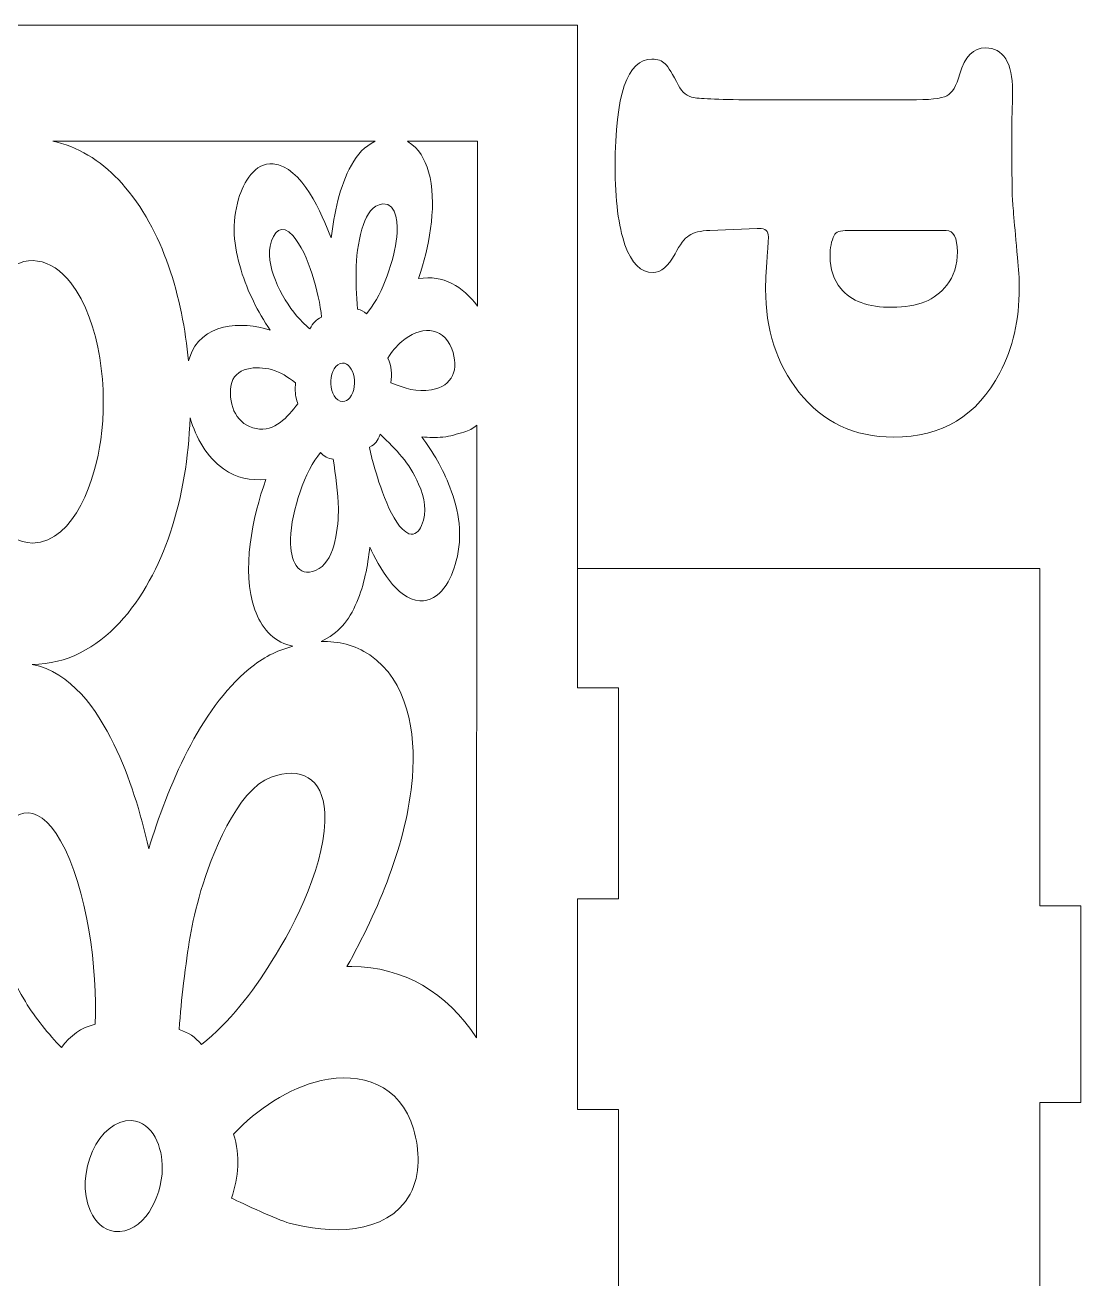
# Model space of a CAD drawing. Header units: centimetres. Extents: x -59 to 59, y -29 to 29.
# Drawn here: x 53 to 59.43, y -22.99 to -15.35 of the extents above; entities that cross this region are included whole.
import ezdxf

# ---------------------------------------------------------------- set-up
doc = ezdxf.new("R2010")
doc.units = ezdxf.units.CM
doc.header["$MEASUREMENT"] = 0
doc.layers.add('Camada 1', color=7, linetype='Continuous')

msp = doc.modelspace()

# ---------------------------------------------------------------- linework, layer by layer
at = {"layer": 'Camada 1', "color": 250, "lineweight": 9}
for points, knots in [([(56.365, -26.42502), (56.365, -26.42502), (56.365, -25.81689), (56.365, -25.81689), (56.365, -25.81689), (56.365, -25.81689), (56.61497, -25.81689), (56.61497, -25.81689), (56.61497, -25.81689), (56.61497, -25.81689), (56.61497, -24.53133), (56.61497, -24.53133), (56.61497, -24.53133), (56.61497, -24.53133), (56.365, -24.53133), (56.365, -24.53133), (56.365, -24.53133), (56.365, -24.53133), (56.365, -23.24575), (56.365, -23.24575), (56.365, -23.24575), (56.365, -23.24575), (56.61497, -23.24575), (56.61497, -23.24575), (56.61497, -23.24575), (56.61497, -23.24575), (56.61497, -21.95968), (56.61497, -21.95968), (56.61497, -21.95968), (56.61497, -21.95968), (56.365, -21.95968), (56.365, -21.95968), (56.365, -21.95968), (56.365, -21.95968), (56.365, -20.6741), (56.365, -20.6741), (56.365, -20.6741), (56.365, -20.6741), (56.61497, -20.6741), (56.61497, -20.6741), (56.61497, -20.6741), (56.61497, -20.6741), (56.61497, -19.38802), (56.61497, -19.38802), (56.61497, -19.38802), (56.61497, -19.38802), (56.365, -19.38802), (56.365, -19.38802), (56.365, -19.38802), (56.365, -19.38802), (56.365, -15.34581), (56.365, -15.34581), (56.365, -15.34581), (56.365, -15.34581), (34.00492, -15.34581), (34.00492, -15.34581), (34.00492, -15.34581), (34.00492, -15.34581), (34.00492, -19.38802), (34.00492, -19.38802), (34.00492, -19.38802), (34.00492, -19.38802), (33.75495, -19.38802), (33.75495, -19.38802), (33.75495, -19.38802), (33.75495, -19.38802), (33.75495, -20.6741), (33.75495, -20.6741), (33.75495, -20.6741), (33.75495, -20.6741), (34.00492, -20.6741), (34.00492, -20.6741), (34.00492, -20.6741), (34.00492, -20.6741), (34.00492, -21.95968), (34.00492, -21.95968), (34.00492, -21.95968), (34.00492, -21.95968), (33.75495, -21.95968), (33.75495, -21.95968), (33.75495, -21.95968), (33.75495, -21.95968), (33.75495, -23.24575), (33.75495, -23.24575), (33.75495, -23.24575), (33.75495, -23.24575), (34.00492, -23.24575), (34.00492, -23.24575), (34.00492, -23.24575), (34.00492, -23.24575), (34.00492, -24.53133), (34.00492, -24.53133), (34.00492, -24.53133), (34.00492, -24.53133), (33.75495, -24.53133), (33.75495, -24.53133), (33.75495, -24.53133), (33.75495, -24.53133), (33.75495, -25.81689), (33.75495, -25.81689), (33.75495, -25.81689), (33.75495, -25.81689), (34.00492, -25.81689), (34.00492, -25.81689), (34.00492, -25.81689), (34.00492, -25.81689), (34.00492, -26.42502), (34.00492, -26.42502)], [0, 0, 0, 0, 0.0357143, 0.0357143, 0.0357143, 0.0357143, 0.0714286, 0.0714286, 0.0714286, 0.0714286, 0.1071429, 0.1071429, 0.1071429, 0.1071429, 0.1428571, 0.1428571, 0.1428571, 0.1428571, 0.1785714, 0.1785714, 0.1785714, 0.1785714, 0.2142857, 0.2142857, 0.2142857, 0.2142857, 0.25, 0.25, 0.25, 0.25, 0.2857143, 0.2857143, 0.2857143, 0.2857143, 0.3214286, 0.3214286, 0.3214286, 0.3214286, 0.3571429, 0.3571429, 0.3571429, 0.3571429, 0.3928571, 0.3928571, 0.3928571, 0.3928571, 0.4285714, 0.4285714, 0.4285714, 0.4285714, 0.4642857, 0.4642857, 0.4642857, 0.4642857, 0.5, 0.5, 0.5, 0.5, 0.5357143, 0.5357143, 0.5357143, 0.5357143, 0.5714286, 0.5714286, 0.5714286, 0.5714286, 0.6071429, 0.6071429, 0.6071429, 0.6071429, 0.6428571, 0.6428571, 0.6428571, 0.6428571, 0.6785714, 0.6785714, 0.6785714, 0.6785714, 0.7142857, 0.7142857, 0.7142857, 0.7142857, 0.75, 0.75, 0.75, 0.75, 0.7857143, 0.7857143, 0.7857143, 0.7857143, 0.8214286, 0.8214286, 0.8214286, 0.8214286, 0.8571429, 0.8571429, 0.8571429, 0.8571429, 0.8928571, 0.8928571, 0.8928571, 0.8928571, 0.9285714, 0.9285714, 0.9285714, 0.9285714, 1, 1, 1, 1]), ([(57.46098, -15.80215), (57.46098, -15.80215), (58.38878, -15.80215), (58.38878, -15.80215), (58.38878, -15.80215), (58.50858, -15.80215), (58.58504, -15.79433), (58.61696, -15.77746), (58.61696, -15.77746), (58.64947, -15.76121), (58.67596, -15.71666), (58.69583, -15.6438), (58.69583, -15.6438), (58.72593, -15.53785), (58.77892, -15.48486), (58.85417, -15.48486), (58.85417, -15.48486), (58.90716, -15.48486), (58.94809, -15.50714), (58.97639, -15.55169), (58.97639, -15.55169), (59.00408, -15.59684), (59.01853, -15.66127), (59.01853, -15.74616), (59.01853, -15.74616), (59.01853, -15.77446), (59.01673, -15.84429), (59.01311, -15.95568), (59.01311, -15.95568), (59.01311, -15.95568), (59.01311, -16.06165), (59.01311, -16.06165), (59.01311, -16.06165), (59.01432, -16.25672), (59.01553, -16.37111), (59.01734, -16.40483), (59.01734, -16.40483), (59.01914, -16.43854), (59.02937, -16.55775), (59.04864, -16.76365), (59.04864, -16.76365), (59.05527, -16.83169), (59.05888, -16.89431), (59.05888, -16.9509), (59.05888, -16.9509), (59.05888, -17.14357), (59.01974, -17.31516), (58.94087, -17.46567), (58.94087, -17.46567), (58.80421, -17.72817), (58.58806, -17.85883), (58.29184, -17.85883), (58.29184, -17.85883), (58.05161, -17.85883), (57.85956, -17.76731), (57.71506, -17.58367), (57.71506, -17.58367), (57.5796, -17.41089), (57.51215, -17.20197), (57.51215, -16.95572), (57.51215, -16.95572), (57.51215, -16.8937), (57.51638, -16.81724), (57.5242, -16.72693), (57.5242, -16.72693), (57.52781, -16.67876), (57.52962, -16.64867), (57.52962, -16.63662), (57.52962, -16.63662), (57.52962, -16.6029), (57.51035, -16.58545), (57.47122, -16.58545), (57.47122, -16.58545), (57.47122, -16.58545), (57.46098, -16.58545), (57.46098, -16.58545), (57.46098, -16.58545), (57.46098, -16.58545), (57.17139, -16.59809), (57.17139, -16.59809), (57.17139, -16.59809), (57.1154, -16.6005), (57.07324, -16.61074), (57.04555, -16.6288), (57.04555, -16.6288), (57.01786, -16.64686), (56.98956, -16.68418), (56.96006, -16.74078), (56.96006, -16.74078), (56.91912, -16.81724), (56.87396, -16.85517), (56.82579, -16.85517), (56.82579, -16.85517), (56.75174, -16.85517), (56.69455, -16.79918), (56.65482, -16.68599), (56.65482, -16.68599), (56.61508, -16.5734), (56.5946, -16.41325), (56.5946, -16.20615), (56.5946, -16.20615), (56.5946, -15.77145), (56.66927, -15.55349), (56.81918, -15.55349), (56.81918, -15.55349), (56.8541, -15.55349), (56.88119, -15.56314), (56.89985, -15.58179), (56.89985, -15.58179), (56.91852, -15.60107), (56.94562, -15.64501), (56.98113, -15.71425), (56.98113, -15.71425), (57.00341, -15.7564), (57.03472, -15.78108), (57.07445, -15.7883), (57.07445, -15.7883), (57.11479, -15.79552), (57.24364, -15.80035), (57.46098, -15.80215)], [0, 0, 0, 0, 0.0322581, 0.0322581, 0.0322581, 0.0322581, 0.0645161, 0.0645161, 0.0645161, 0.0645161, 0.0967742, 0.0967742, 0.0967742, 0.0967742, 0.1290323, 0.1290323, 0.1290323, 0.1290323, 0.1612903, 0.1612903, 0.1612903, 0.1612903, 0.1935484, 0.1935484, 0.1935484, 0.1935484, 0.2258065, 0.2258065, 0.2258065, 0.2258065, 0.2580645, 0.2580645, 0.2580645, 0.2580645, 0.2903226, 0.2903226, 0.2903226, 0.2903226, 0.3225806, 0.3225806, 0.3225806, 0.3225806, 0.3548387, 0.3548387, 0.3548387, 0.3548387, 0.3870968, 0.3870968, 0.3870968, 0.3870968, 0.4193548, 0.4193548, 0.4193548, 0.4193548, 0.4516129, 0.4516129, 0.4516129, 0.4516129, 0.483871, 0.483871, 0.483871, 0.483871, 0.516129, 0.516129, 0.516129, 0.516129, 0.5483871, 0.5483871, 0.5483871, 0.5483871, 0.5806452, 0.5806452, 0.5806452, 0.5806452, 0.6129032, 0.6129032, 0.6129032, 0.6129032, 0.6451613, 0.6451613, 0.6451613, 0.6451613, 0.6774194, 0.6774194, 0.6774194, 0.6774194, 0.7096774, 0.7096774, 0.7096774, 0.7096774, 0.7419355, 0.7419355, 0.7419355, 0.7419355, 0.7741935, 0.7741935, 0.7741935, 0.7741935, 0.8064516, 0.8064516, 0.8064516, 0.8064516, 0.8387097, 0.8387097, 0.8387097, 0.8387097, 0.8709677, 0.8709677, 0.8709677, 0.8709677, 0.9032258, 0.9032258, 0.9032258, 0.9032258, 0.9354839, 0.9354839, 0.9354839, 0.9354839, 1, 1, 1, 1]), ([(58.61275, -16.59809), (58.61275, -16.59809), (58.01309, -16.59809), (58.01309, -16.59809), (58.01309, -16.59809), (57.96732, -16.59809), (57.93963, -16.60772), (57.93, -16.62819), (57.93, -16.62819), (57.91374, -16.66191), (57.90531, -16.70466), (57.90531, -16.75643), (57.90531, -16.75643), (57.90531, -16.8341), (57.92698, -16.89973), (57.97093, -16.95271), (57.97093, -16.95271), (58.03295, -17.02917), (58.13771, -17.0671), (58.28461, -17.0671), (58.28461, -17.0671), (58.43754, -17.0671), (58.54832, -17.02255), (58.61636, -16.93284), (58.61636, -16.93284), (58.65971, -16.87685), (58.68138, -16.80821), (58.68138, -16.72874), (58.68138, -16.72874), (58.68138, -16.64144), (58.6585, -16.59809), (58.61275, -16.59809)], [0, 0, 0, 0, 0.1111111, 0.1111111, 0.1111111, 0.1111111, 0.2222222, 0.2222222, 0.2222222, 0.2222222, 0.3333333, 0.3333333, 0.3333333, 0.3333333, 0.4444444, 0.4444444, 0.4444444, 0.4444444, 0.5555556, 0.5555556, 0.5555556, 0.5555556, 0.6666667, 0.6666667, 0.6666667, 0.6666667, 0.7777778, 0.7777778, 0.7777778, 0.7777778, 1, 1, 1, 1]), ([(58.52673, -26.42502), (58.52673, -26.42502), (59.18497, -26.42502), (59.18497, -26.42502), (59.18497, -26.42502), (59.18497, -26.42502), (59.18497, -21.91689), (59.18497, -21.91689), (59.18497, -21.91689), (59.18497, -21.91689), (59.43494, -21.91689), (59.43494, -21.91689), (59.43494, -21.91689), (59.43494, -21.91689), (59.43494, -20.71688), (59.43494, -20.71688), (59.43494, -20.71688), (59.43494, -20.71688), (59.18497, -20.71688), (59.18497, -20.71688), (59.18497, -20.71688), (59.18497, -20.71688), (59.18497, -18.65997), (59.18497, -18.65997)], [0, 0, 0, 0, 0.1428571, 0.1428571, 0.1428571, 0.1428571, 0.2857143, 0.2857143, 0.2857143, 0.2857143, 0.4285714, 0.4285714, 0.4285714, 0.4285714, 0.5714286, 0.5714286, 0.5714286, 0.5714286, 0.7142857, 0.7142857, 0.7142857, 0.7142857, 1, 1, 1, 1])]:
    msp.add_open_spline(points, degree=3, knots=knots, dxfattribs=at)
at = {"layer": 'Camada 1', "color": 1, "lineweight": 9}
for points, knots in [([(53.99356, -17.39423), (53.95636, -17.00694), (53.84152, -16.59698), (53.58583, -16.31026), (53.58583, -16.31026), (53.47932, -16.19082), (53.34247, -16.09735), (53.19162, -16.06022), (53.19162, -16.06022), (53.19162, -16.06022), (53.1663, -16.05453), (53.1663, -16.05453), (53.1663, -16.05453), (53.1663, -16.05453), (55.13192, -16.05453), (55.13192, -16.05453), (55.13192, -16.05453), (55.06404, -16.08763), (55.0261, -16.13079), (54.98665, -16.20004), (54.98665, -16.20004), (54.91538, -16.32514), (54.88078, -16.4998), (54.86272, -16.64381), (54.86272, -16.64381), (54.80864, -16.50029), (54.68307, -16.20623), (54.50972, -16.19208), (54.50972, -16.19208), (54.39677, -16.18286), (54.32868, -16.30393), (54.2991, -16.40467), (54.2991, -16.40467), (54.25499, -16.55491), (54.26758, -16.6912), (54.31343, -16.84015), (54.31343, -16.84015), (54.35478, -16.97453), (54.41554, -17.09137), (54.49044, -17.20655), (54.49044, -17.20655), (54.319, -17.15011), (54.06819, -17.15902), (53.99858, -17.37692), (53.99858, -17.37692), (53.99858, -17.37692), (53.99356, -17.39423), (53.99356, -17.39423)], [0, 0, 0, 0, 0.0769231, 0.0769231, 0.0769231, 0.0769231, 0.1538462, 0.1538462, 0.1538462, 0.1538462, 0.2307692, 0.2307692, 0.2307692, 0.2307692, 0.3076923, 0.3076923, 0.3076923, 0.3076923, 0.3846154, 0.3846154, 0.3846154, 0.3846154, 0.4615385, 0.4615385, 0.4615385, 0.4615385, 0.5384615, 0.5384615, 0.5384615, 0.5384615, 0.6153846, 0.6153846, 0.6153846, 0.6153846, 0.6923077, 0.6923077, 0.6923077, 0.6923077, 0.7692308, 0.7692308, 0.7692308, 0.7692308, 0.8461538, 0.8461538, 0.8461538, 0.8461538, 1, 1, 1, 1]), ([(55.33249, -16.05692), (55.39805, -16.09913), (55.4346, -16.16236), (55.45702, -16.24046), (55.45702, -16.24046), (55.51014, -16.42542), (55.46564, -16.66964), (55.40999, -16.84828), (55.40999, -16.84828), (55.40999, -16.84828), (55.39611, -16.89153), (55.39611, -16.89153), (55.39611, -16.89153), (55.54933, -16.86913), (55.66283, -16.93658), (55.75646, -17.06057), (55.75646, -17.06057), (55.75646, -17.06057), (55.75646, -16.05453), (55.75646, -16.05453), (55.75646, -16.05453), (55.75646, -16.05453), (55.32859, -16.05453), (55.32859, -16.05453), (55.32859, -16.05453), (55.32859, -16.05453), (55.33249, -16.05692), (55.33249, -16.05692)], [0, 0, 0, 0, 0.125, 0.125, 0.125, 0.125, 0.25, 0.25, 0.25, 0.25, 0.375, 0.375, 0.375, 0.375, 0.5, 0.5, 0.5, 0.5, 0.625, 0.625, 0.625, 0.625, 0.75, 0.75, 0.75, 0.75, 1, 1, 1, 1]), ([(55.0243, -17.07804), (55.01019, -16.91287), (55.00417, -16.71886), (55.06082, -16.56136), (55.06082, -16.56136), (55.08203, -16.5024), (55.1141, -16.44184), (55.17897, -16.43662), (55.17897, -16.43662), (55.26939, -16.42934), (55.26969, -16.57335), (55.26348, -16.63724), (55.26348, -16.63724), (55.25005, -16.77538), (55.17728, -16.98187), (55.09316, -17.08798), (55.09316, -17.08798), (55.09316, -17.08798), (55.07768, -17.10647), (55.07768, -17.10647), (55.07768, -17.10647), (55.06138, -17.09133), (55.04576, -17.08183), (55.0243, -17.07804)], [0, 0, 0, 0, 0.1428571, 0.1428571, 0.1428571, 0.1428571, 0.2857143, 0.2857143, 0.2857143, 0.2857143, 0.4285714, 0.4285714, 0.4285714, 0.4285714, 0.5714286, 0.5714286, 0.5714286, 0.5714286, 0.7142857, 0.7142857, 0.7142857, 0.7142857, 1, 1, 1, 1]), ([(54.73336, -17.19879), (54.752, -17.1626), (54.76909, -17.14169), (54.8051, -17.12636), (54.8051, -17.12636), (54.78845, -16.98323), (54.72612, -16.73755), (54.63064, -16.63121), (54.63064, -16.63121), (54.55989, -16.55241), (54.51058, -16.60167), (54.49176, -16.69417), (54.49176, -16.69417), (54.4631, -16.83491), (54.58004, -17.04263), (54.66947, -17.13767), (54.66947, -17.13767), (54.69072, -17.16026), (54.71059, -17.17824), (54.73336, -17.19879)], [0, 0, 0, 0, 0.1666667, 0.1666667, 0.1666667, 0.1666667, 0.3333333, 0.3333333, 0.3333333, 0.3333333, 0.5, 0.5, 0.5, 0.5, 0.6666667, 0.6666667, 0.6666667, 0.6666667, 1, 1, 1, 1]), ([(53.04286, -18.50448), (52.95563, -18.50115), (52.89002, -18.46062), (52.8299, -18.3923), (52.8299, -18.3923), (52.53387, -18.05589), (52.53817, -17.18345), (52.85301, -16.87011), (52.85301, -16.87011), (52.99386, -16.72992), (53.15816, -16.76671), (53.27548, -16.91826), (53.27548, -16.91826), (53.46146, -17.15853), (53.50044, -17.57707), (53.4582, -17.87567), (53.4582, -17.87567), (53.4256, -18.10621), (53.30455, -18.49725), (53.04286, -18.50448)], [0, 0, 0, 0, 0.1666667, 0.1666667, 0.1666667, 0.1666667, 0.3333333, 0.3333333, 0.3333333, 0.3333333, 0.5, 0.5, 0.5, 0.5, 0.6666667, 0.6666667, 0.6666667, 0.6666667, 1, 1, 1, 1]), ([(55.22663, -17.52821), (55.31627, -17.55983), (55.38047, -17.58732), (55.47556, -17.57023), (55.47556, -17.57023), (55.6028, -17.54737), (55.64722, -17.44529), (55.59804, -17.31969), (55.59804, -17.31969), (55.54099, -17.17402), (55.40058, -17.18434), (55.29503, -17.27504), (55.29503, -17.27504), (55.25953, -17.30554), (55.23442, -17.33657), (55.2085, -17.37632), (55.2085, -17.37632), (55.23131, -17.42798), (55.23499, -17.47196), (55.22663, -17.52821)], [0, 0, 0, 0, 0.1666667, 0.1666667, 0.1666667, 0.1666667, 0.3333333, 0.3333333, 0.3333333, 0.3333333, 0.5, 0.5, 0.5, 0.5, 0.6666667, 0.6666667, 0.6666667, 0.6666667, 1, 1, 1, 1]), ([(54.66086, -17.65514), (54.65065, -17.63968), (54.64376, -17.58982), (54.64351, -17.56796), (54.64351, -17.56796), (54.64351, -17.56796), (54.64603, -17.52687), (54.64603, -17.52687), (54.64603, -17.52687), (54.59073, -17.49004), (54.56674, -17.46478), (54.49916, -17.44716), (54.49916, -17.44716), (54.41145, -17.4243), (54.27058, -17.42698), (54.25229, -17.5478), (54.25229, -17.5478), (54.23365, -17.67096), (54.29297, -17.78533), (54.40582, -17.80692), (54.40582, -17.80692), (54.52161, -17.82909), (54.59488, -17.73631), (54.66086, -17.65514)], [0, 0, 0, 0, 0.1428571, 0.1428571, 0.1428571, 0.1428571, 0.2857143, 0.2857143, 0.2857143, 0.2857143, 0.4285714, 0.4285714, 0.4285714, 0.4285714, 0.5714286, 0.5714286, 0.5714286, 0.5714286, 0.7142857, 0.7142857, 0.7142857, 0.7142857, 1, 1, 1, 1]), ([(54.93349, -17.64224), (54.84311, -17.63574), (54.83859, -17.43886), (54.91784, -17.41042), (54.91784, -17.41042), (54.99192, -17.38385), (55.03904, -17.54114), (54.97678, -17.61876), (54.97678, -17.61876), (54.96489, -17.63357), (54.95129, -17.64114), (54.93349, -17.64224)], [0, 0, 0, 0, 0.25, 0.25, 0.25, 0.25, 0.5, 0.5, 0.5, 0.5, 1, 1, 1, 1]), ([(54.63037, -19.13272), (54.52347, -19.16439), (54.45154, -19.19975), (54.36195, -19.27323), (54.36195, -19.27323), (54.06247, -19.51881), (53.86592, -19.99374), (53.75144, -20.36872), (53.75144, -20.36872), (53.69933, -20.14728), (53.63774, -19.93471), (53.53857, -19.7318), (53.53857, -19.7318), (53.43333, -19.5165), (53.276, -19.29151), (53.04044, -19.24474), (53.04044, -19.24474), (53.46712, -19.24264), (53.74955, -18.83963), (53.88113, -18.44394), (53.88113, -18.44394), (53.95912, -18.20944), (53.992, -17.98861), (54.00298, -17.74039), (54.00298, -17.74039), (54.04018, -17.86558), (54.10344, -17.98031), (54.20764, -18.05285), (54.20764, -18.05285), (54.28881, -18.10937), (54.3704, -18.1244), (54.46454, -18.11707), (54.46454, -18.11707), (54.38431, -18.3466), (54.31297, -18.67263), (54.39825, -18.91117), (54.39825, -18.91117), (54.4358, -19.01619), (54.507, -19.10439), (54.61247, -19.12914), (54.61247, -19.12914), (54.61247, -19.12914), (54.63037, -19.13272), (54.63037, -19.13272)], [0, 0, 0, 0, 0.0833333, 0.0833333, 0.0833333, 0.0833333, 0.1666667, 0.1666667, 0.1666667, 0.1666667, 0.25, 0.25, 0.25, 0.25, 0.3333333, 0.3333333, 0.3333333, 0.3333333, 0.4166667, 0.4166667, 0.4166667, 0.4166667, 0.5, 0.5, 0.5, 0.5, 0.5833333, 0.5833333, 0.5833333, 0.5833333, 0.6666667, 0.6666667, 0.6666667, 0.6666667, 0.75, 0.75, 0.75, 0.75, 0.8333333, 0.8333333, 0.8333333, 0.8333333, 1, 1, 1, 1]), ([(55.75042, -17.78528), (55.75042, -17.78528), (55.75031, -21.52269), (55.75031, -21.52269), (55.75031, -21.52269), (55.56878, -21.24584), (55.30462, -21.08815), (54.98829, -21.08765), (54.98829, -21.08765), (54.98829, -21.08765), (54.95968, -21.08805), (54.95968, -21.08805), (54.95968, -21.08805), (55.1485, -20.74707), (55.32628, -20.33432), (55.35836, -19.93349), (55.35836, -19.93349), (55.38016, -19.66105), (55.3292, -19.34301), (55.09822, -19.18699), (55.09822, -19.18699), (55.00531, -19.12424), (54.90925, -19.10422), (54.80129, -19.10541), (54.80129, -19.10541), (54.90908, -19.05481), (54.97034, -18.98073), (55.0196, -18.86534), (55.0196, -18.86534), (55.06476, -18.75956), (55.08626, -18.64408), (55.09903, -18.52908), (55.09903, -18.52908), (55.1542, -18.64699), (55.26066, -18.84709), (55.40345, -18.85645), (55.40345, -18.85645), (55.52751, -18.86458), (55.59729, -18.72529), (55.62606, -18.61389), (55.62606, -18.61389), (55.66655, -18.45707), (55.64394, -18.31285), (55.587, -18.16382), (55.587, -18.16382), (55.5438, -18.05077), (55.48582, -17.95158), (55.41519, -17.85637), (55.41519, -17.85637), (55.46243, -17.86208), (55.49661, -17.86275), (55.54492, -17.85811), (55.54492, -17.85811), (55.58965, -17.85381), (55.62986, -17.8401), (55.673, -17.82772), (55.673, -17.82772), (55.7044, -17.81871), (55.72623, -17.80949), (55.75042, -17.78528)], [0, 0, 0, 0, 0.0625, 0.0625, 0.0625, 0.0625, 0.125, 0.125, 0.125, 0.125, 0.1875, 0.1875, 0.1875, 0.1875, 0.25, 0.25, 0.25, 0.25, 0.3125, 0.3125, 0.3125, 0.3125, 0.375, 0.375, 0.375, 0.375, 0.4375, 0.4375, 0.4375, 0.4375, 0.5, 0.5, 0.5, 0.5, 0.5625, 0.5625, 0.5625, 0.5625, 0.625, 0.625, 0.625, 0.625, 0.6875, 0.6875, 0.6875, 0.6875, 0.75, 0.75, 0.75, 0.75, 0.8125, 0.8125, 0.8125, 0.8125, 0.875, 0.875, 0.875, 0.875, 1, 1, 1, 1]), ([(55.33717, -18.4478), (55.23032, -18.40134), (55.15403, -18.13294), (55.12353, -18.03062), (55.12353, -18.03062), (55.11135, -17.98974), (55.10369, -17.9608), (55.09684, -17.91909), (55.09684, -17.91909), (55.13607, -17.9014), (55.14287, -17.88491), (55.16258, -17.84079), (55.16258, -17.84079), (55.26264, -17.94132), (55.3378, -18.00705), (55.39662, -18.14557), (55.39662, -18.14557), (55.43197, -18.22881), (55.4503, -18.31156), (55.41414, -18.39813), (55.41414, -18.39813), (55.39873, -18.43501), (55.37555, -18.45912), (55.33717, -18.4478)], [0, 0, 0, 0, 0.1428571, 0.1428571, 0.1428571, 0.1428571, 0.2857143, 0.2857143, 0.2857143, 0.2857143, 0.4285714, 0.4285714, 0.4285714, 0.4285714, 0.5714286, 0.5714286, 0.5714286, 0.5714286, 0.7142857, 0.7142857, 0.7142857, 0.7142857, 1, 1, 1, 1]), ([(54.87585, -17.99232), (54.88864, -18.08651), (54.90688, -18.19944), (54.90709, -18.29392), (54.90709, -18.29392), (54.90733, -18.39855), (54.88918, -18.60239), (54.78999, -18.6606), (54.78999, -18.6606), (54.67191, -18.72989), (54.61998, -18.62581), (54.61597, -18.5111), (54.61597, -18.5111), (54.61019, -18.34565), (54.6882, -18.09991), (54.78154, -17.97408), (54.78154, -17.97408), (54.78154, -17.97408), (54.7989, -17.95192), (54.7989, -17.95192), (54.7989, -17.95192), (54.81943, -17.97555), (54.84499, -17.99266), (54.87585, -17.99232)], [0, 0, 0, 0, 0.1428571, 0.1428571, 0.1428571, 0.1428571, 0.2857143, 0.2857143, 0.2857143, 0.2857143, 0.4285714, 0.4285714, 0.4285714, 0.4285714, 0.5714286, 0.5714286, 0.5714286, 0.5714286, 0.7142857, 0.7142857, 0.7142857, 0.7142857, 1, 1, 1, 1]), ([(53.93643, -21.47207), (53.94357, -21.37253), (53.95017, -21.28688), (53.96324, -21.18814), (53.96324, -21.18814), (53.99319, -20.9618), (54.00394, -20.84472), (54.06922, -20.62447), (54.06922, -20.62447), (54.13045, -20.41799), (54.28618, -20.0101), (54.49709, -19.93236), (54.49709, -19.93236), (54.67616, -19.86635), (54.81256, -19.93567), (54.82387, -20.14847), (54.82387, -20.14847), (54.83931, -20.4391), (54.64719, -20.82549), (54.5003, -21.05752), (54.5003, -21.05752), (54.38206, -21.24426), (54.24381, -21.42896), (54.07262, -21.56244), (54.07262, -21.56244), (54.03287, -21.51763), (53.9927, -21.4883), (53.93643, -21.47207)], [0, 0, 0, 0, 0.125, 0.125, 0.125, 0.125, 0.25, 0.25, 0.25, 0.25, 0.375, 0.375, 0.375, 0.375, 0.5, 0.5, 0.5, 0.5, 0.625, 0.625, 0.625, 0.625, 0.75, 0.75, 0.75, 0.75, 1, 1, 1, 1]), ([(53.21838, -21.58143), (53.27463, -21.50726), (53.33647, -21.45851), (53.42469, -21.43967), (53.42469, -21.43967), (53.439, -21.10928), (53.3763, -20.60661), (53.21358, -20.32033), (53.21358, -20.32033), (53.06662, -20.06177), (52.90024, -20.11121), (52.79918, -20.37561), (52.79918, -20.37561), (52.69633, -20.64471), (52.86247, -21.0763), (52.9988, -21.3015), (52.9988, -21.3015), (53.05867, -21.40039), (53.14011, -21.49953), (53.21838, -21.58143)], [0, 0, 0, 0, 0.1666667, 0.1666667, 0.1666667, 0.1666667, 0.3333333, 0.3333333, 0.3333333, 0.3333333, 0.5, 0.5, 0.5, 0.5, 0.6666667, 0.6666667, 0.6666667, 0.6666667, 1, 1, 1, 1]), ([(54.25446, -22.49905), (54.33038, -22.53555), (54.53278, -22.63128), (54.60769, -22.65212), (54.60769, -22.65212), (54.83747, -22.71607), (55.2058, -22.73316), (55.34472, -22.47475), (55.34472, -22.47475), (55.40977, -22.35376), (55.40231, -22.20756), (55.36493, -22.07793), (55.36493, -22.07793), (55.28695, -21.80743), (55.04357, -21.72832), (54.80275, -21.78258), (54.80275, -21.78258), (54.60334, -21.82751), (54.41126, -21.95709), (54.26765, -22.10972), (54.26765, -22.10972), (54.30994, -22.24303), (54.30037, -22.36862), (54.25446, -22.49905)], [0, 0, 0, 0, 0.1428571, 0.1428571, 0.1428571, 0.1428571, 0.2857143, 0.2857143, 0.2857143, 0.2857143, 0.4285714, 0.4285714, 0.4285714, 0.4285714, 0.5714286, 0.5714286, 0.5714286, 0.5714286, 0.7142857, 0.7142857, 0.7142857, 0.7142857, 1, 1, 1, 1]), ([(53.5427, -22.70323), (53.47309, -22.69115), (53.42647, -22.64763), (53.39585, -22.57994), (53.39585, -22.57994), (53.29357, -22.35393), (53.44714, -22.01379), (53.64569, -22.02722), (53.64569, -22.02722), (53.7765, -22.03608), (53.83563, -22.1906), (53.83364, -22.3194), (53.83364, -22.3194), (53.83091, -22.4972), (53.71699, -22.72016), (53.5427, -22.70323)], [0, 0, 0, 0, 0.2, 0.2, 0.2, 0.2, 0.4, 0.4, 0.4, 0.4, 0.6, 0.6, 0.6, 0.6, 1, 1, 1, 1])]:
    msp.add_open_spline(points, degree=3, knots=knots, dxfattribs=at)
at = {"layer": 'Camada 1', "color": 250, "lineweight": 20}
msp.add_open_spline([(56.365, -18.65997), (56.365, -18.65997), (59.18497, -18.65997), (59.18497, -18.65997)], degree=3, dxfattribs=at)

doc.saveas('drawing.dxf')
